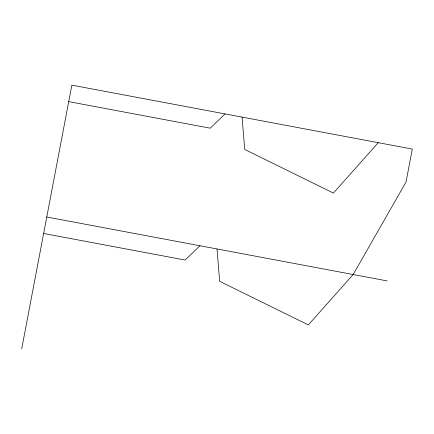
<?xml version="1.0" encoding="UTF-8"?>
<svg xmlns="http://www.w3.org/2000/svg" width="434" height="434" viewBox="0 0 434 434"><rect width="100%" height="100%" fill="white"/><g stroke="black" fill="none" stroke-linecap="round" stroke-linejoin="round"><path stroke-width="0.65" d="M21.7 348.855L71.854 85.145L412.3 149.068L406.029 182.03L353.178 274.532L308.335 324.925L219.664 281.319L217 248.959M378.253 142.678L333.41 193.07L244.738 149.464L242.074 117.109M225.056 113.914L210.197 128.193L68.718 101.627M199.976 245.763L185.123 260.047L43.644 233.481M46.774 217L387.226 280.923"/></g></svg>
